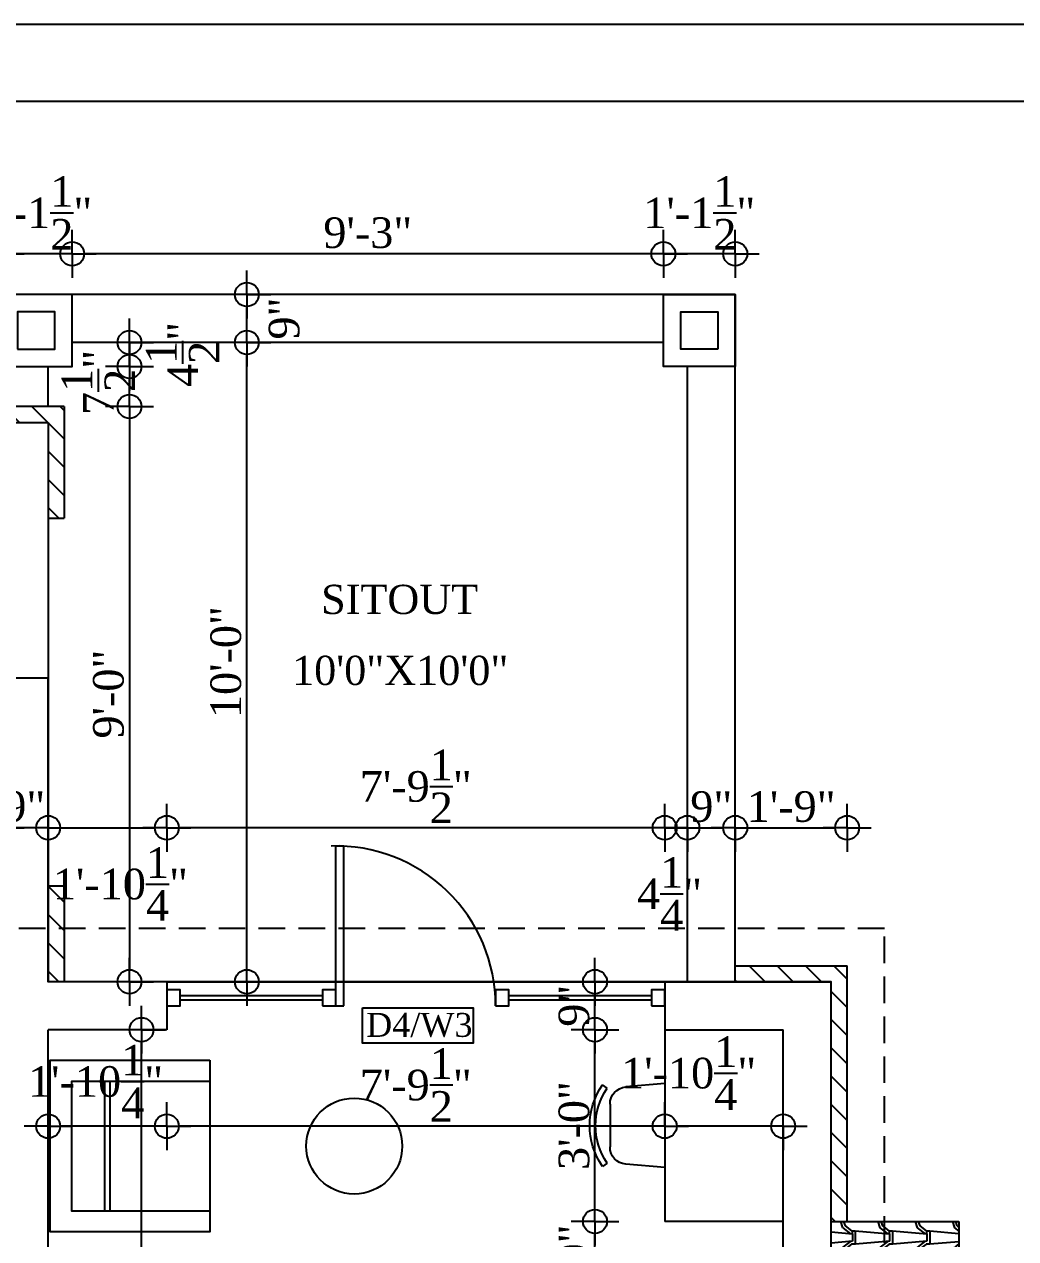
# Model space of a CAD drawing. Extents: x -4781 to 3971, y -2954 to -1072.
# Drawn here: x -1294.3 to -1108.2, y -1890.9 to -1662.9 of the extents above; entities that cross this region are included whole.
import ezdxf

# ---------------------------------------------------------------- set-up
doc = ezdxf.new("R2010")
doc.units = 0
doc.header["$LTSCALE"] = 20
doc.header["$MEASUREMENT"] = 0
doc.header["$PDMODE"] = 34
doc.linetypes.add('HIDDEN', pattern=[0.375, 0.25, -0.125])
doc.layers.get('0').update_dxf_attribs({"linetype": 'CONTINUOUS'})
doc.layers.get('DEFPOINTS').update_dxf_attribs({"linetype": 'CONTINUOUS'})
doc.layers.add('area', color=3, linetype='CONTINUOUS', plot=False)
doc.layers.add('correct', color=230, linetype='CONTINUOUS', plot=False)
for name, color, linetype in [('border', 230, 'CONTINUOUS'), ('CABINET', 1, 'CONTINUOUS'), ('DIMLINE', 254, 'CONTINUOUS'), ('DOOR TEXT', 2, 'CONTINUOUS'), ('FURN', 10, 'CONTINUOUS'), ('glass', 4, 'CONTINUOUS'), ('Roof lilne', 31, 'CONTINUOUS'), ('text', 2, 'CONTINUOUS'), ('tile', 22, 'CONTINUOUS'), ('wall', 13, 'CONTINUOUS'), ('windowtext', 2, 'CONTINUOUS')]:
    doc.layers.add(name, color=color, linetype=linetype)
doc.styles.add('DIMTEXT', font='times_1.ttf')
doc.styles.add('style5', font='times_1.ttf')
doc.dimstyles.new('ARCH_48_0', dxfattribs={"dimtxt": 5.75, "dimasz": 2.25, "dimexe": 0.25, "dimexo": 0, "dimgap": 1, "dimtad": 1, "dimzin": 3, "dimdsep": 46, "dimlunit": 4, "dimtxsty": 'DIMTEXT', "dimblk": 'BLK', "dimcen": 0, "dimdle": 0.09375, "dimse1": 1, "dimse2": 1, "dimclrd": 254, "dimclrt": 3, "dimadec": 1, "dimazin": 0, "dimtfac": 1, "dimtix": 1, "dimtmove": 2, "dimatfit": 3, "dimldrblk": 'NONE', "dimfxl": 0.25, "dimtvp": 1.4625, "dimtolj": 1, "dimtzin": 15, "dimarcsym": 0})

# ---------------------------------------------------------------- blocks, each defined once
blk = doc.blocks.new('A$C43594A4A')
at = {"layer": 'FURN'}
for p, q in [((4, 19.78), (28.25, 19.78)), ((4, 18.77), (28.25, 18.77)), ((4, 0), (28.25, 0))]:
    blk.add_line(p, q, dxfattribs=at)
blk.add_lwpolyline([(0, 0), (4, 0), (4, 26), (28.25, 26), (28.25, 0), (32.25, 0), (32.25, 30), (0, 30)], close=True, dxfattribs=at)
blk = doc.blocks.new('BLK')
for q in [(0, 2), (-2, 0), (2, 0), (0, -2)]:
    blk.add_line((0, 0), q)
blk.add_circle((0, 0), 1)
blk = doc.blocks.new('*D185')
at = {"layer": 'DEFPOINTS', "color": 0, "lineweight": -2, "transparency": 16777216}
for p in [(-1267.55, -1851.65), (-1174.06, -1851.65), (-1267.55, -1869.78)]:
    blk.add_point(p, dxfattribs=at)
at = {"layer": 'DIMLINE', "color": 254, "lineweight": -2, "transparency": 16777216}
blk.add_line((-1176.31, -1869.78), (-1265.3, -1869.78), dxfattribs=at)
at = {"layer": 'DIMLINE', "color": 254, "lineweight": -2, "transparency": 16777216, "xscale": 2.25, "yscale": 2.25, "zscale": 2.25, "rotation": 180}
blk.add_blockref('BLK', (-1267.55, -1869.78), dxfattribs=at)
at = {"layer": 'DIMLINE', "color": 254, "lineweight": -2, "transparency": 16777216, "xscale": 2.25, "yscale": 2.25, "zscale": 2.25}
blk.add_blockref('BLK', (-1174.06, -1869.78), dxfattribs=at)
at = {"layer": 'DIMLINE', "color": 3, "lineweight": -2, "transparency": 16777216, "insert": (-1220.8, -1862.03), "char_height": 5.75, "attachment_point": 5, "style": 'DIMTEXT'}
blk.add_mtext('\\A1;7\'-9{\\H1.000000x;\\S1/2;}"', dxfattribs=at)
blk = doc.blocks.new('_None')
blk = doc.blocks.new('*D186')
at = {"layer": 'DEFPOINTS', "color": 0, "lineweight": -2, "transparency": 16777216}
for p in [(-1267.55, -1851.65), (-1289.81, -1856.15), (-1289.81, -1869.78)]:
    blk.add_point(p, dxfattribs=at)
at = {"layer": 'DIMLINE', "color": 254, "lineweight": -2, "transparency": 16777216}
blk.add_line((-1269.8, -1869.78), (-1287.56, -1869.78), dxfattribs=at)
at = {"layer": 'DIMLINE', "color": 254, "lineweight": -2, "transparency": 16777216, "xscale": 2.25, "yscale": 2.25, "zscale": 2.25, "rotation": 180}
blk.add_blockref('BLK', (-1289.81, -1869.78), dxfattribs=at)
at = {"layer": 'DIMLINE', "color": 254, "lineweight": -2, "transparency": 16777216, "xscale": 2.25, "yscale": 2.25, "zscale": 2.25}
blk.add_blockref('BLK', (-1267.55, -1869.78), dxfattribs=at)
at = {"layer": 'DIMLINE', "color": 3, "lineweight": -2, "transparency": 16777216, "insert": (-1280.92, -1861.38), "char_height": 5.75, "attachment_point": 5, "style": 'DIMTEXT'}
blk.add_mtext('\\A1;1\'-10{\\H1.000000x;\\S1/4;}"', dxfattribs=at)
blk = doc.blocks.new('*D188')
at = {"layer": 'DEFPOINTS', "color": 0, "lineweight": -2, "transparency": 16777216}
for p in [(-1276.56, -1851.65), (-1272.3, -1851.65), (-1289.81, -2031.65)]:
    blk.add_point(p, dxfattribs=at)
at = {"layer": 'DIMLINE', "color": 254, "lineweight": -2, "transparency": 16777216}
blk.add_line((-1272.3, -2029.4), (-1272.3, -1853.9), dxfattribs=at)
at = {"layer": 'DIMLINE', "color": 254, "lineweight": -2, "transparency": 16777216, "xscale": 2.25, "yscale": 2.25, "zscale": 2.25}
for p, rotation in [((-1272.3, -1851.65), 90), ((-1272.3, -2031.65), 270)]:
    blk.add_blockref('BLK', p, dxfattribs=dict(at, rotation=rotation))
at = {"layer": 'DIMLINE', "color": 3, "lineweight": -2, "transparency": 16777216, "insert": (-1276.23, -1941.65), "char_height": 5.75, "attachment_point": 5, "rotation": 90, "style": 'DIMTEXT'}
blk.add_mtext('\\A1;15\'-0"', dxfattribs=at)
blk = doc.blocks.new('*D254')
at = {"layer": 'DEFPOINTS', "color": 0, "lineweight": -2, "transparency": 16777216}
for p in [(-1187.15, -1851.65), (-1169.56, -1851.65), (-1151.81, -1887.65)]:
    blk.add_point(p, dxfattribs=at)
at = {"layer": 'DIMLINE', "color": 254, "lineweight": -2, "transparency": 16777216}
blk.add_line((-1187.15, -1885.4), (-1187.15, -1853.9), dxfattribs=at)
at = {"layer": 'DIMLINE', "color": 254, "lineweight": -2, "transparency": 16777216, "xscale": 2.25, "yscale": 2.25, "zscale": 2.25}
for p, rotation in [((-1187.15, -1851.65), 90), ((-1187.15, -1887.65), 270)]:
    blk.add_blockref('BLK', p, dxfattribs=dict(at, rotation=rotation))
at = {"layer": 'DIMLINE', "color": 3, "lineweight": -2, "transparency": 16777216, "insert": (-1191.07, -1869.65), "char_height": 5.75, "attachment_point": 5, "rotation": 90, "style": 'DIMTEXT'}
blk.add_mtext('\\A1;3\'-0"', dxfattribs=at)
blk = doc.blocks.new('*D262')
at = {"layer": 'DEFPOINTS', "color": 0, "lineweight": -2, "transparency": 16777216}
for p in [(-1285.31, -1727.15), (-1274.55, -1727.15), (-1286.81, -1734.65)]:
    blk.add_point(p, dxfattribs=at)
at = {"layer": 'DIMLINE', "color": 254, "lineweight": -2, "transparency": 16777216}
blk.add_line((-1274.55, -1732.4), (-1274.55, -1729.4), dxfattribs=at)
at = {"layer": 'DIMLINE', "color": 254, "lineweight": -2, "transparency": 16777216, "xscale": 2.25, "yscale": 2.25, "zscale": 2.25}
for p, rotation in [((-1274.55, -1727.15), 90), ((-1274.55, -1734.65), 270)]:
    blk.add_blockref('BLK', p, dxfattribs=dict(at, rotation=rotation))
at = {"layer": 'DIMLINE', "color": 3, "lineweight": -2, "transparency": 16777216, "insert": (-1280.4, -1730.15), "char_height": 5.75, "attachment_point": 5, "rotation": 90, "style": 'DIMTEXT'}
blk.add_mtext('\\A1;7{\\H1.000000x;\\S1/2;}"', dxfattribs=at)
blk = doc.blocks.new('*D263')
at = {"layer": 'DEFPOINTS', "color": 0, "lineweight": -2, "transparency": 16777216}
for p in [(-1298.8, -1706), (-1298.8, -1713.65), (-1285.31, -1713.65)]:
    blk.add_point(p, dxfattribs=at)
at = {"layer": 'DIMLINE', "color": 254, "lineweight": -2, "transparency": 16777216}
for p, q in [((-1301.05, -1706), (-1303.3, -1706)), ((-1285.31, -1706), (-1298.8, -1706)), ((-1283.06, -1706), (-1280.81, -1706))]:
    blk.add_line(p, q, dxfattribs=at)
at = {"layer": 'DIMLINE', "color": 254, "lineweight": -2, "transparency": 16777216, "xscale": 2.25, "yscale": 2.25, "zscale": 2.25}
blk.add_blockref('BLK', (-1298.8, -1706), dxfattribs=at)
at = {"layer": 'DIMLINE', "color": 254, "lineweight": -2, "transparency": 16777216, "xscale": 2.25, "yscale": 2.25, "zscale": 2.25, "rotation": 180}
blk.add_blockref('BLK', (-1285.31, -1706), dxfattribs=at)
at = {"layer": 'DIMLINE', "color": 3, "lineweight": -2, "transparency": 16777216, "insert": (-1292.06, -1698.31), "char_height": 5.75, "attachment_point": 5, "style": 'DIMTEXT'}
blk.add_mtext('\\A1;1\'-1{\\H1.000000x;\\S1/2;}"', dxfattribs=at)
blk = doc.blocks.new('*D264')
at = {"layer": 'DEFPOINTS', "color": 0, "lineweight": -2, "transparency": 16777216}
for p in [(-1174.31, -1706), (-1174.31, -1713.65), (-1160.81, -1713.65)]:
    blk.add_point(p, dxfattribs=at)
at = {"layer": 'DIMLINE', "color": 254, "lineweight": -2, "transparency": 16777216}
for p, q in [((-1176.56, -1706), (-1178.81, -1706)), ((-1160.81, -1706), (-1174.31, -1706)), ((-1158.56, -1706), (-1156.31, -1706))]:
    blk.add_line(p, q, dxfattribs=at)
at = {"layer": 'DIMLINE', "color": 254, "lineweight": -2, "transparency": 16777216, "xscale": 2.25, "yscale": 2.25, "zscale": 2.25}
blk.add_blockref('BLK', (-1174.31, -1706), dxfattribs=at)
at = {"layer": 'DIMLINE', "color": 254, "lineweight": -2, "transparency": 16777216, "xscale": 2.25, "yscale": 2.25, "zscale": 2.25, "rotation": 180}
blk.add_blockref('BLK', (-1160.81, -1706), dxfattribs=at)
at = {"layer": 'DIMLINE', "color": 3, "lineweight": -2, "transparency": 16777216, "insert": (-1167.56, -1698.31), "char_height": 5.75, "attachment_point": 5, "style": 'DIMTEXT'}
blk.add_mtext('\\A1;1\'-1{\\H1.000000x;\\S1/2;}"', dxfattribs=at)
blk = doc.blocks.new('*D265')
at = {"layer": 'DEFPOINTS', "color": 0, "lineweight": -2, "transparency": 16777216}
for p in [(-1285.31, -1706), (-1285.31, -1713.65), (-1174.31, -1713.65)]:
    blk.add_point(p, dxfattribs=at)
at = {"layer": 'DIMLINE', "color": 254, "lineweight": -2, "transparency": 16777216}
blk.add_line((-1176.56, -1706), (-1283.06, -1706), dxfattribs=at)
at = {"layer": 'DIMLINE', "color": 254, "lineweight": -2, "transparency": 16777216, "xscale": 2.25, "yscale": 2.25, "zscale": 2.25, "rotation": 180}
blk.add_blockref('BLK', (-1285.31, -1706), dxfattribs=at)
at = {"layer": 'DIMLINE', "color": 254, "lineweight": -2, "transparency": 16777216, "xscale": 2.25, "yscale": 2.25, "zscale": 2.25}
blk.add_blockref('BLK', (-1174.31, -1706), dxfattribs=at)
at = {"layer": 'DIMLINE', "color": 3, "lineweight": -2, "transparency": 16777216, "insert": (-1229.81, -1702.07), "char_height": 5.75, "attachment_point": 5, "style": 'DIMTEXT'}
blk.add_mtext('\\A1;9\'-3"', dxfattribs=at)
blk = doc.blocks.new('*D266')
at = {"layer": 'DEFPOINTS', "color": 0, "lineweight": -2, "transparency": 16777216}
for p in [(-1267.55, -1813.74), (-1267.55, -1842.65), (-1174.06, -1842.65)]:
    blk.add_point(p, dxfattribs=at)
at = {"layer": 'DIMLINE', "color": 254, "lineweight": -2, "transparency": 16777216}
blk.add_line((-1176.31, -1813.74), (-1265.3, -1813.74), dxfattribs=at)
at = {"layer": 'DIMLINE', "color": 254, "lineweight": -2, "transparency": 16777216, "xscale": 2.25, "yscale": 2.25, "zscale": 2.25, "rotation": 180}
blk.add_blockref('BLK', (-1267.55, -1813.74), dxfattribs=at)
at = {"layer": 'DIMLINE', "color": 254, "lineweight": -2, "transparency": 16777216, "xscale": 2.25, "yscale": 2.25, "zscale": 2.25}
blk.add_blockref('BLK', (-1174.06, -1813.74), dxfattribs=at)
at = {"layer": 'DIMLINE', "color": 3, "lineweight": -2, "transparency": 16777216, "insert": (-1220.8, -1805.98), "char_height": 5.75, "attachment_point": 5, "style": 'DIMTEXT'}
blk.add_mtext('\\A1;7\'-9{\\H1.000000x;\\S1/2;}"', dxfattribs=at)
blk = doc.blocks.new('*D267')
at = {"layer": 'DEFPOINTS', "color": 0, "lineweight": -2, "transparency": 16777216}
for p in [(-1298.81, -1813.74), (-1298.81, -1827.55), (-1289.81, -1827.38)]:
    blk.add_point(p, dxfattribs=at)
at = {"layer": 'DIMLINE', "color": 254, "lineweight": -2, "transparency": 16777216}
blk.add_line((-1292.06, -1813.74), (-1296.56, -1813.74), dxfattribs=at)
at = {"layer": 'DIMLINE', "color": 254, "lineweight": -2, "transparency": 16777216, "xscale": 2.25, "yscale": 2.25, "zscale": 2.25, "rotation": 180}
blk.add_blockref('BLK', (-1298.81, -1813.74), dxfattribs=at)
at = {"layer": 'DIMLINE', "color": 254, "lineweight": -2, "transparency": 16777216, "xscale": 2.25, "yscale": 2.25, "zscale": 2.25}
blk.add_blockref('BLK', (-1289.81, -1813.74), dxfattribs=at)
at = {"layer": 'DIMLINE', "color": 3, "lineweight": -2, "transparency": 16777216, "insert": (-1294.31, -1809.8), "char_height": 5.75, "attachment_point": 5, "style": 'DIMTEXT'}
blk.add_mtext('\\A1;9"', dxfattribs=at)
blk = doc.blocks.new('*D268')
at = {"layer": 'DEFPOINTS', "color": 0, "lineweight": -2, "transparency": 16777216}
for p in [(-1286.81, -1734.65), (-1276.56, -1842.65), (-1274.55, -1842.65)]:
    blk.add_point(p, dxfattribs=at)
at = {"layer": 'DIMLINE', "color": 254, "lineweight": -2, "transparency": 16777216}
blk.add_line((-1274.55, -1736.9), (-1274.55, -1840.4), dxfattribs=at)
at = {"layer": 'DIMLINE', "color": 254, "lineweight": -2, "transparency": 16777216, "xscale": 2.25, "yscale": 2.25, "zscale": 2.25}
for p, rotation in [((-1274.55, -1734.65), 90), ((-1274.55, -1842.65), 270)]:
    blk.add_blockref('BLK', p, dxfattribs=dict(at, rotation=rotation))
at = {"layer": 'DIMLINE', "color": 3, "lineweight": -2, "transparency": 16777216, "insert": (-1278.48, -1788.65), "char_height": 5.75, "attachment_point": 5, "rotation": 90, "style": 'DIMTEXT'}
blk.add_mtext('\\A1;9\'-0"', dxfattribs=at)
blk = doc.blocks.new('*D269')
at = {"layer": 'DEFPOINTS', "color": 0, "lineweight": -2, "transparency": 16777216}
for p in [(-1259.28, -1722.65), (-1252.51, -1722.65), (-1252.91, -1842.65)]:
    blk.add_point(p, dxfattribs=at)
at = {"layer": 'DIMLINE', "color": 254, "lineweight": -2, "transparency": 16777216}
blk.add_line((-1252.51, -1840.4), (-1252.51, -1724.9), dxfattribs=at)
at = {"layer": 'DIMLINE', "color": 254, "lineweight": -2, "transparency": 16777216, "xscale": 2.25, "yscale": 2.25, "zscale": 2.25}
for p, rotation in [((-1252.51, -1722.65), 90), ((-1252.51, -1842.65), 270)]:
    blk.add_blockref('BLK', p, dxfattribs=dict(at, rotation=rotation))
at = {"layer": 'DIMLINE', "color": 3, "lineweight": -2, "transparency": 16777216, "insert": (-1256.44, -1782.65), "char_height": 5.75, "attachment_point": 5, "rotation": 90, "style": 'DIMTEXT'}
blk.add_mtext('\\A1;10\'-0"', dxfattribs=at)
blk = doc.blocks.new('*D270')
at = {"layer": 'DEFPOINTS', "color": 0, "lineweight": -2, "transparency": 16777216}
for p in [(-1252.51, -1713.65), (-1245.44, -1713.65), (-1242.57, -1722.65)]:
    blk.add_point(p, dxfattribs=at)
at = {"layer": 'DIMLINE', "color": 254, "lineweight": -2, "transparency": 16777216}
blk.add_line((-1252.51, -1720.4), (-1252.51, -1715.9), dxfattribs=at)
at = {"layer": 'DIMLINE', "color": 254, "lineweight": -2, "transparency": 16777216, "xscale": 2.25, "yscale": 2.25, "zscale": 2.25}
for p, rotation in [((-1252.51, -1713.65), 90), ((-1252.51, -1722.65), 270)]:
    blk.add_blockref('BLK', p, dxfattribs=dict(at, rotation=rotation))
at = {"layer": 'DIMLINE', "color": 3, "lineweight": -2, "transparency": 16777216, "insert": (-1245.5, -1718.15), "char_height": 5.75, "attachment_point": 5, "rotation": 90, "style": 'DIMTEXT'}
blk.add_mtext('\\A1;9"', dxfattribs=at)
blk = doc.blocks.new('*D271')
at = {"layer": 'DEFPOINTS', "color": 0, "lineweight": -2, "transparency": 16777216}
for p in [(-1169.81, -1809.33), (-1160.81, -1809.24), (-1160.81, -1813.74)]:
    blk.add_point(p, dxfattribs=at)
at = {"layer": 'DIMLINE', "color": 254, "lineweight": -2, "transparency": 16777216}
blk.add_line((-1167.56, -1813.74), (-1163.06, -1813.74), dxfattribs=at)
at = {"layer": 'DIMLINE', "color": 254, "lineweight": -2, "transparency": 16777216, "xscale": 2.25, "yscale": 2.25, "zscale": 2.25, "rotation": 180}
blk.add_blockref('BLK', (-1169.81, -1813.74), dxfattribs=at)
at = {"layer": 'DIMLINE', "color": 254, "lineweight": -2, "transparency": 16777216, "xscale": 2.25, "yscale": 2.25, "zscale": 2.25}
blk.add_blockref('BLK', (-1160.81, -1813.74), dxfattribs=at)
at = {"layer": 'DIMLINE', "color": 3, "lineweight": -2, "transparency": 16777216, "insert": (-1165.31, -1809.8), "char_height": 5.75, "attachment_point": 5, "style": 'DIMTEXT'}
blk.add_mtext('\\A1;9"', dxfattribs=at)
blk = doc.blocks.new('*D272')
at = {"layer": 'DEFPOINTS', "color": 0, "lineweight": -2, "transparency": 16777216}
for p in [(-1139.81, -1813.74), (-1160.81, -1839.65), (-1139.81, -1839.65)]:
    blk.add_point(p, dxfattribs=at)
at = {"layer": 'DIMLINE', "color": 254, "lineweight": -2, "transparency": 16777216}
blk.add_line((-1158.56, -1813.74), (-1142.06, -1813.74), dxfattribs=at)
at = {"layer": 'DIMLINE', "color": 254, "lineweight": -2, "transparency": 16777216, "xscale": 2.25, "yscale": 2.25, "zscale": 2.25, "rotation": 180}
blk.add_blockref('BLK', (-1160.81, -1813.74), dxfattribs=at)
at = {"layer": 'DIMLINE', "color": 254, "lineweight": -2, "transparency": 16777216, "xscale": 2.25, "yscale": 2.25, "zscale": 2.25}
blk.add_blockref('BLK', (-1139.81, -1813.74), dxfattribs=at)
at = {"layer": 'DIMLINE', "color": 3, "lineweight": -2, "transparency": 16777216, "insert": (-1150.31, -1809.8), "char_height": 5.75, "attachment_point": 5, "style": 'DIMTEXT'}
blk.add_mtext('\\A1;1\'-9"', dxfattribs=at)
blk = doc.blocks.new('A$C10F2659E')
at = {"layer": 'CABINET'}
for p, q in [((0, 15.78), (7.3, 15.14)), ((10.81, 14.93), (11.7, 15.54)), ((10.27, 3.87), (10.27, 11.9)), ((0, 0), (7.3, 0.63)), ((10.81, 0.85), (11.7, 0.23))]:
    blk.add_line(p, q, dxfattribs=at)
at = {"layer": 'CABINET', "extrusion": (0, 0, -1)}
for centre, major_axis, start_param, end_param in [((7.02, 11.9), (2.3, 2.3), -0.69866, 0.785398), ((0.52, 7.89), (-8.82, 8.82), 1.756144, 2.956245), ((0.52, 7.89), (-9.58, 9.58), 1.756144, 2.956245), ((7.02, 3.87), (-2.3, 2.3), 2.356194, 3.840252)]:
    blk.add_ellipse(centre, major_axis=major_axis, ratio=1, start_param=start_param, end_param=end_param, dxfattribs=at)
blk = doc.blocks.new('*D275')
at = {"layer": 'DEFPOINTS', "color": 0, "lineweight": -2, "transparency": 16777216}
for p in [(-1187.15, -1887.65), (-1142.81, -1887.65), (-1142.81, -1896.65)]:
    blk.add_point(p, dxfattribs=at)
at = {"layer": 'DIMLINE', "color": 254, "lineweight": -2, "transparency": 16777216}
blk.add_line((-1187.15, -1894.4), (-1187.15, -1889.9), dxfattribs=at)
at = {"layer": 'DIMLINE', "color": 254, "lineweight": -2, "transparency": 16777216, "xscale": 2.25, "yscale": 2.25, "zscale": 2.25}
for p, rotation in [((-1187.15, -1887.65), 90), ((-1187.15, -1896.65), 270)]:
    blk.add_blockref('BLK', p, dxfattribs=dict(at, rotation=rotation))
at = {"layer": 'DIMLINE', "color": 3, "lineweight": -2, "transparency": 16777216, "insert": (-1191.08, -1892.15), "char_height": 5.75, "attachment_point": 5, "rotation": 90, "style": 'DIMTEXT'}
blk.add_mtext('\\A1;9"', dxfattribs=at)
blk = doc.blocks.new('*D276')
at = {"layer": 'DEFPOINTS', "color": 0, "lineweight": -2, "transparency": 16777216}
for p in [(-1174.06, -1851.65), (-1151.81, -1851.65), (-1174.06, -1869.78)]:
    blk.add_point(p, dxfattribs=at)
at = {"layer": 'DIMLINE', "color": 254, "lineweight": -2, "transparency": 16777216}
blk.add_line((-1154.06, -1869.78), (-1171.81, -1869.78), dxfattribs=at)
at = {"layer": 'DIMLINE', "color": 254, "lineweight": -2, "transparency": 16777216, "xscale": 2.25, "yscale": 2.25, "zscale": 2.25, "rotation": 180}
blk.add_blockref('BLK', (-1174.06, -1869.78), dxfattribs=at)
at = {"layer": 'DIMLINE', "color": 254, "lineweight": -2, "transparency": 16777216, "xscale": 2.25, "yscale": 2.25, "zscale": 2.25}
blk.add_blockref('BLK', (-1151.81, -1869.78), dxfattribs=at)
at = {"layer": 'DIMLINE', "color": 3, "lineweight": -2, "transparency": 16777216, "insert": (-1169.56, -1859.8), "char_height": 5.75, "attachment_point": 5, "style": 'DIMTEXT'}
blk.add_mtext('\\A1;1\'-10{\\H1.000000x;\\S1/4;}"', dxfattribs=at)
blk = doc.blocks.new('*D277')
at = {"layer": 'DEFPOINTS', "color": 0, "lineweight": -2, "transparency": 16777216}
for p in [(-1187.15, -1842.65), (-1174.05, -1842.65), (-1174.06, -1851.65)]:
    blk.add_point(p, dxfattribs=at)
at = {"layer": 'DIMLINE', "color": 254, "lineweight": -2, "transparency": 16777216}
blk.add_line((-1187.15, -1849.4), (-1187.15, -1844.9), dxfattribs=at)
at = {"layer": 'DIMLINE', "color": 254, "lineweight": -2, "transparency": 16777216, "xscale": 2.25, "yscale": 2.25, "zscale": 2.25}
for p, rotation in [((-1187.15, -1842.65), 90), ((-1187.15, -1851.65), 270)]:
    blk.add_blockref('BLK', p, dxfattribs=dict(at, rotation=rotation))
at = {"layer": 'DIMLINE', "color": 3, "lineweight": -2, "transparency": 16777216, "insert": (-1191.08, -1847.15), "char_height": 5.75, "attachment_point": 5, "rotation": 90, "style": 'DIMTEXT'}
blk.add_mtext('\\A1;9"', dxfattribs=at)
blk = doc.blocks.new('*D292')
at = {"layer": 'DEFPOINTS', "color": 0, "lineweight": -2, "transparency": 16777216}
for p in [(-1267.55, -1813.74), (-1289.81, -1842.65), (-1267.55, -1842.65)]:
    blk.add_point(p, dxfattribs=at)
at = {"layer": 'DIMLINE', "color": 254, "lineweight": -2, "transparency": 16777216}
blk.add_line((-1287.56, -1813.74), (-1269.8, -1813.74), dxfattribs=at)
at = {"layer": 'DIMLINE', "color": 254, "lineweight": -2, "transparency": 16777216, "xscale": 2.25, "yscale": 2.25, "zscale": 2.25, "rotation": 180}
blk.add_blockref('BLK', (-1289.81, -1813.74), dxfattribs=at)
at = {"layer": 'DIMLINE', "color": 254, "lineweight": -2, "transparency": 16777216, "xscale": 2.25, "yscale": 2.25, "zscale": 2.25}
blk.add_blockref('BLK', (-1267.55, -1813.74), dxfattribs=at)
at = {"layer": 'DIMLINE', "color": 3, "lineweight": -2, "transparency": 16777216, "insert": (-1276.26, -1824.31), "char_height": 5.75, "attachment_point": 5, "style": 'DIMTEXT'}
blk.add_mtext('\\A1;1\'-10{\\H1.000000x;\\S1/4;}"', dxfattribs=at)
blk = doc.blocks.new('*D293')
at = {"layer": 'DEFPOINTS', "color": 0, "lineweight": -2, "transparency": 16777216}
for p in [(-1285.31, -1722.65), (-1274.55, -1722.65), (-1285.31, -1727.15)]:
    blk.add_point(p, dxfattribs=at)
at = {"layer": 'DIMLINE', "color": 254, "lineweight": -2, "transparency": 16777216}
for p, q in [((-1274.55, -1720.4), (-1274.55, -1718.15)), ((-1274.55, -1727.15), (-1274.55, -1722.65)), ((-1274.55, -1729.4), (-1274.55, -1731.65))]:
    blk.add_line(p, q, dxfattribs=at)
at = {"layer": 'DIMLINE', "color": 254, "lineweight": -2, "transparency": 16777216, "xscale": 2.25, "yscale": 2.25, "zscale": 2.25}
for p, rotation in [((-1274.55, -1722.65), 270), ((-1274.55, -1727.15), 90)]:
    blk.add_blockref('BLK', p, dxfattribs=dict(at, rotation=rotation))
at = {"layer": 'DIMLINE', "color": 3, "lineweight": -2, "transparency": 16777216, "insert": (-1264.56, -1724.9), "char_height": 5.75, "attachment_point": 5, "rotation": 90, "style": 'DIMTEXT'}
blk.add_mtext('\\A1;4{\\H1.000000x;\\S1/2;}"', dxfattribs=at)
blk = doc.blocks.new('*D365')
at = {"layer": 'DEFPOINTS', "color": 0, "lineweight": -2, "transparency": 16777216}
for p in [(-1169.81, -1813.74), (-1174.06, -1842.65), (-1169.81, -1842.65)]:
    blk.add_point(p, dxfattribs=at)
at = {"layer": 'DIMLINE', "color": 254, "lineweight": -2, "transparency": 16777216}
for p, q in [((-1176.31, -1813.74), (-1178.56, -1813.74)), ((-1174.06, -1813.74), (-1169.81, -1813.74)), ((-1167.56, -1813.74), (-1165.31, -1813.74))]:
    blk.add_line(p, q, dxfattribs=at)
at = {"layer": 'DIMLINE', "color": 254, "lineweight": -2, "transparency": 16777216, "xscale": 2.25, "yscale": 2.25, "zscale": 2.25}
blk.add_blockref('BLK', (-1174.06, -1813.74), dxfattribs=at)
at = {"layer": 'DIMLINE', "color": 254, "lineweight": -2, "transparency": 16777216, "xscale": 2.25, "yscale": 2.25, "zscale": 2.25, "rotation": 180}
blk.add_blockref('BLK', (-1169.81, -1813.74), dxfattribs=at)
at = {"layer": 'DIMLINE', "color": 3, "lineweight": -2, "transparency": 16777216, "insert": (-1173.15, -1826.15), "char_height": 5.75, "attachment_point": 5, "style": 'DIMTEXT'}
blk.add_mtext('\\A1;4{\\H1.000000x;\\S1/4;}"', dxfattribs=at)
blk = doc.blocks.new('DR1H902')
at = {"color": 0}
for p, q in [((-0.5, 0), (-0.5, 1)), ((-0.5, 1), (-0.45, 1)), ((-0.45, 0), (-0.45, 1)), ((-0.5, 0), (-0.45, 0))]:
    blk.add_line(p, q, dxfattribs=at)
blk.add_arc((-0.5, 0), 1, 0, 91.70698, dxfattribs=at)

msp = doc.modelspace()

# ---------------------------------------------------------------- hatches: boundary and pattern name
at = {"lineweight": -2}
h = msp.add_hatch(dxfattribs=at)
h.set_pattern_fill('ANSI31', color=8, scale=30, style=0)
h.set_pattern_definition([(135, (-3433.3537, -914.7172), (2.6516504, 2.6516504), [])])
h.paths.add_polyline_path([(-1286.807, -1755.654), (-1286.807, -1734.654), (-1307.807, -1734.654), (-1307.807, -1737.654), (-1289.807, -1737.654), (-1289.807, -1755.654)])
h = msp.add_hatch(dxfattribs=at)
h.set_pattern_fill('ANSI31', color=8, scale=30, style=0)
h.set_pattern_definition([(135, (-3433.3527, -1001.7172), (2.6516504, 2.6516504), [])])
h.paths.add_polyline_path([(-1286.806, -1842.654), (-1286.806, -1824.654), (-1289.806, -1824.654), (-1289.806, -1842.654)])
h = msp.add_hatch(dxfattribs=at)
h.set_pattern_fill('ANSI31', color=8, scale=30, style=0)
h.set_pattern_definition([(135, (-3433.3516, -1001.7172), (2.6516504, 2.6516504), [])])
h.paths.add_polyline_path([(-1139.805, -1887.654), (-1139.805, -1839.654), (-1160.805, -1839.654), (-1160.805, -1842.654), (-1142.805, -1842.654), (-1142.805, -1887.654)])
at = {"layer": 'tile', "lineweight": -2}
h = msp.add_hatch(dxfattribs=at)
h.set_pattern_fill('SPANTILE', color=256, scale=7, angle=270, style=0)
h.set_pattern_definition([(355.0303, (-4232.30545, -6.44), (-84.00000736, 6.99993915), [6.464304, -155.143247]), (90, (-4225.8655, -7), (7, 7), [0.56, -6.44]), (270, (-4225.3055, 0), (-7, -7), [1.96, -5.04]), (180, (-4225.3055, -1.96), (-7, 7), [0.7, -6.3]), (7e-15, (-4226.0055, -6.44), (7, -7), [0.7, -6.3]), (270, (-4225.3055, -6.44), (-7, -7), [0.56, -6.44]), (270, (-4225.8655, -1e-16), (-7, -7), [1.4, -5.6]), (184.9697, (-4225.86545, -1.4), (-84.00000736, -6.99993915), [6.464304, -155.143247]), (217.3039, (-4226.21545, -1.4), (119.000075192, 90.99990123), [1.848056, -182.95725]), (251.5651, (-4227.6855, -2.52), (-6.9999888, -14.000003), [1.770874, -20.365065]), (288.4349, (-4228.2455, -4.2), (-6.9999888, 14.000003), [1.770874, -20.365065]), (322.6961, (-4227.68545, -5.88), (119.000075192, -90.99990123), [1.848056, -182.95725]), (249.7751, (-4227.19545, -2.87), (28.00005835, 76.99998085), [1.417395, -140.321804]), (290.2249, (-4227.68545, -4.2), (28.00005835, -76.99998085), [1.417395, -140.321804]), (322.5946, (-4227.19545, -5.53), (90.999947255, -70.000069668), [1.498063, -148.308475]), (217.4054, (-4226.00545, -1.96), (90.999947255, 70.000069668), [1.498063, -148.308475])])
h.paths.add_polyline_path([(-1142.805, -1989.654), (-1118.805, -1989.654), (-1118.805, -2031.654), (-1142.805, -2031.654)])
h.paths.add_polyline_path([(-1118.805, -1929.654), (-1142.805, -1929.654), (-1142.805, -1887.654), (-1118.805, -1887.654)])

# ---------------------------------------------------------------- linework, layer by layer
at = {"color": 2}
for p, q in [((-1165.056, -1713.654), (-1298.805, -1713.654)), ((-1160.805, -1839.654), (-1160.806, -1713.654)), ((-1174.306, -1722.654), (-1285.306, -1722.654)), ((-1289.806, -1734.654), (-1289.806, -1727.154)), ((-1169.806, -1842.654), (-1169.806, -1727.154))]:
    msp.add_line(p, q, dxfattribs=at)
msp.add_line((-1267.552, -1842.654), (-1174.057, -1842.654))
for points in [[(-1298.806, -1727.154), (-1285.306, -1727.154), (-1285.306, -1713.654), (-1298.806, -1713.654), (-1298.806, -1727.154)], [(-1160.806, -1727.154), (-1174.306, -1727.154), (-1174.306, -1713.654), (-1160.806, -1713.654), (-1160.806, -1727.154)]]:
    msp.add_lwpolyline(points, dxfattribs=at)
at = {"lineweight": -2}
for points in [[(-1295.556, -1723.904), (-1288.556, -1723.904), (-1288.556, -1716.904), (-1295.556, -1716.904)], [(-1164.056, -1723.904), (-1171.056, -1723.904), (-1171.056, -1716.904), (-1164.056, -1716.904)]]:
    msp.add_lwpolyline(points, close=True, dxfattribs=at)
at = {"color": 2, "lineweight": -2}
for points in [[(-1267.552, -1847.154), (-1265.052, -1847.154), (-1265.052, -1844.154), (-1267.552, -1844.154)], [(-1238.302, -1847.154), (-1235.802, -1847.154), (-1235.802, -1844.154), (-1238.302, -1844.154)], [(-1205.804, -1847.154), (-1203.304, -1847.154), (-1203.304, -1844.154), (-1205.804, -1844.154)], [(-1176.554, -1847.154), (-1174.054, -1847.154), (-1174.054, -1844.154), (-1176.554, -1844.154)]]:
    msp.add_lwpolyline(points, close=True, dxfattribs=at)
at = {"layer": 'area', "lineweight": -2}
for points in [[(-1375.307, -1785.654), (-1375.309, -2076.654), (-1142.809, -2076.654), (-1142.809, -1842.654), (-1160.809, -1842.654), (-1160.809, -1713.654), (-1298.809, -1713.654), (-1298.807, -1785.654), (-1375.307, -1785.654)], [(-1607.806, -1842.654), (-1607.806, -2076.654), (-1142.805, -2076.654), (-1142.805, -1842.654), (-1289.806, -1842.656), (-1289.806, -1785.654), (-1460.806, -1785.654), (-1460.806, -1842.654), (-1607.806, -1842.654)]]:
    msp.add_lwpolyline(points, dxfattribs=at)
at = {"layer": 'border', "lineweight": -2}
msp.add_line((-2327.034, -1677.366), (428.566, -1677.366), dxfattribs=at)
at = {"layer": 'CABINET'}
for p in [(-1174.057, -1851.654), (-1151.805, -1887.654)]:
    msp.add_line(p, (-1174.057, -1887.654), dxfattribs=at)
at = {"layer": 'correct', "color": 3, "lineweight": -2}
msp.add_lwpolyline([(-2327.034, -1662.913), (-299.381, -1662.913), (-299.381, -2323.553), (-2327.034, -2323.553)], close=True, dxfattribs=at)
at = {"layer": 'FURN'}
msp.add_circle((-1232.356, -1873.5), 9, dxfattribs=at)
at = {"layer": 'glass', "lineweight": -2}
for points in [[(-1238.302, -1846.095), (-1265.052, -1846.095), (-1265.052, -1845.213), (-1238.302, -1845.213)], [(-1176.554, -1846.095), (-1203.304, -1846.095), (-1203.304, -1845.213), (-1176.554, -1845.213)]]:
    msp.add_lwpolyline(points, close=True, dxfattribs=at)
at = {"layer": 'Roof lilne', "linetype": 'HIDDEN'}
for p, q in [((-1132.805, -1832.654), (-1617.806, -1832.654)), ((-1132.805, -2086.654), (-1132.805, -1832.654))]:
    msp.add_line(p, q, dxfattribs=at)
at = {"layer": 'Roof lilne'}
for p, q in [((-1142.806, -1887.654), (-1118.806, -1887.654)), ((-1118.806, -1887.654), (-1118.806, -1929.654))]:
    msp.add_line(p, q, dxfattribs=at)
at = {"layer": 'wall'}
for p, q in [((-1286.807, -1734.654), (-1307.807, -1734.654)), ((-1286.807, -1734.654), (-1286.807, -1755.654)), ((-1307.807, -1737.654), (-1289.807, -1737.654)), ((-1289.807, -1755.654), (-1286.807, -1755.654)), ((-1289.806, -1824.654), (-1286.806, -1824.654)), ((-1286.806, -1824.654), (-1286.806, -1842.654)), ((-1160.805, -1839.654), (-1139.805, -1839.654)), ((-1267.552, -1842.654), (-1289.806, -1842.654)), ((-1267.552, -1842.654), (-1267.552, -1851.654)), ((-1174.055, -1842.654), (-1174.055, -1851.654)), ((-1142.805, -1896.654), (-1142.805, -1842.654)), ((-1267.552, -1851.654), (-1289.806, -1851.654)), ((-1289.805, -2031.654), (-1289.806, -1851.654)), ((-1151.805, -1896.654), (-1151.805, -1851.654)), ((-1142.805, -1887.654), (-1139.805, -1887.654))]:
    msp.add_line(p, q, dxfattribs=at)
at = {"layer": 'wall', "lineweight": -2}
for p, q in [((-1289.807, -1737.654), (-1289.806, -1842.654)), ((-1160.805, -1842.654), (-1160.805, -1839.654)), ((-1139.805, -1887.654), (-1139.805, -1839.654)), ((-1174.055, -1842.654), (-1142.805, -1842.654)), ((-1174.055, -1851.654), (-1151.805, -1851.654))]:
    msp.add_line(p, q, dxfattribs=at)
at = {"layer": 'windowtext', "color": 7}
msp.add_lwpolyline([(-1230.782, -1847.549), (-1210.018, -1847.549), (-1210.018, -1854.196), (-1230.782, -1854.196)], close=True, dxfattribs=at)

# ---------------------------------------------------------------- block references
at = {"layer": 'FURN', "xscale": -1, "rotation": 90}
msp.add_blockref('A$C43594A4A', (-1259.465, -1857.375), dxfattribs=at)
at = {"layer": 'FURN', "rotation": 180}
msp.add_blockref('A$C10F2659E', (-1174.057, -1861.767), dxfattribs=at)
at = {"layer": 'glass', "xscale": 29.99792625033301, "yscale": 29.99792625033301, "zscale": 66.66205833407335}
msp.add_blockref('DR1H902', (-1220.803, -1847.154), dxfattribs=at)

# ---------------------------------------------------------------- texts
at = {"layer": 'DOOR TEXT', "style": 'style5'}
msp.add_text('D4/W3', height=4.4913, dxfattribs=at).set_placement((-1230.116, -1852.994))
at = {"layer": 'text', "style": 'style5'}
for s, height, p in [('SITOUT', 5.4893, (-1238.567, -1773.613)), ('10\'0"X10\'0"', 5.48935, (-1244.023, -1786.946))]:
    msp.add_text(s, height=height, dxfattribs=at).set_placement(p)

# ---------------------------------------------------------------- dimensions: what is measured, and where the dimension line sits
at = {"layer": 'DIMLINE', "lineweight": -2}
for base, p1, p2, angle, picture, middle in [((-1298.805, -1706.002), (-1285.306, -1713.654), (-1298.805, -1713.654), 180, '*D263', (-1292.055, -1698.306)), ((-1174.306, -1706.002), (-1160.806, -1713.654), (-1174.306, -1713.654), 180, '*D264', (-1167.556, -1698.306)), ((-1285.306, -1706.002), (-1174.306, -1713.654), (-1285.306, -1713.654), 180, '*D265', (-1229.806, -1702.069)), ((-1252.512, -1722.654), (-1252.91, -1842.654), (-1259.276, -1722.654), 90, '*D269', (-1256.437, -1782.654)), ((-1274.55, -1842.654), (-1286.807, -1734.654), (-1276.556, -1842.654), 90, '*D268', (-1278.483, -1788.654)), ((-1267.55249, -1813.73677), (-1174.0575, -1842.65413), (-1267.55249, -1842.65413), 180, '*D266', (-1220.805, -1805.98283)), ((-1298.806, -1813.737), (-1289.806, -1827.381), (-1298.806, -1827.549), 180, '*D267', (-1294.306, -1809.804)), ((-1160.806, -1813.737), (-1169.806, -1809.333), (-1160.806, -1809.237), 180, '*D271', (-1165.306, -1809.804)), ((-1139.805, -1813.737), (-1160.806, -1839.654), (-1139.805, -1839.654), 180, '*D272', (-1150.306, -1809.804)), ((-1187.145, -1842.654), (-1174.057, -1851.654), (-1174.054, -1842.654), 90, '*D277', (-1191.079, -1847.154)), ((-1272.302, -1851.654), (-1289.807, -2031.654), (-1276.556, -1851.654), 90, '*D188', (-1276.227, -1941.654)), ((-1187.145, -1851.654), (-1151.805, -1887.654), (-1169.555, -1851.654), 90, '*D254', (-1191.07, -1869.654)), ((-1267.5525, -1869.7846), (-1174.0566, -1851.6541), (-1267.5525, -1851.6541), 180, '*D185', (-1220.8045, -1862.0307)), ((-1187.145, -1887.654), (-1142.805, -1896.654), (-1142.805, -1887.654), 90, '*D275', (-1191.079, -1892.154))]:
    dim = msp.add_linear_dim(base=base, p1=p1, p2=p2, angle=angle, dimstyle='ARCH_48_0', override={"dimfxl": 0.18}, dxfattribs=at)
    dim.commit()
    dim.dimension.update_dxf_attribs({"geometry": picture, "text_midpoint": middle})
for base, p1, p2, angle, picture, middle in [((-1252.512, -1713.654), (-1242.566, -1722.654), (-1245.444, -1713.654), 90, '*D270', (-1245.5, -1718.154)), ((-1274.55, -1722.654), (-1285.306, -1727.154), (-1285.306, -1722.654), 90, '*D293', (-1264.559, -1724.904)), ((-1274.55, -1727.154), (-1286.807, -1734.654), (-1285.306, -1727.154), 90, '*D262', (-1280.401, -1730.154)), ((-1289.806, -1869.785), (-1267.552, -1851.654), (-1289.806, -1856.154), 180, '*D186', (-1280.924, -1861.375))]:
    dim = msp.add_linear_dim(base=base, p1=p1, p2=p2, angle=angle, dimstyle='ARCH_48_0', override={"dimfxl": 0.18}, dxfattribs=at)
    dim.commit()
    dim.dimension.update_dxf_attribs({"geometry": picture, "text_midpoint": middle, "dimtype": 160})
for base, p1, p2, picture, middle in [((-1267.552, -1813.737), (-1289.806, -1842.654), (-1267.552, -1842.654), '*D292', (-1276.257, -1824.307)), ((-1174.055, -1869.785), (-1151.805, -1851.654), (-1174.055, -1851.654), '*D276', (-1169.555, -1859.801))]:
    dim = msp.add_linear_dim(base=base, p1=p1, p2=p2, dimstyle='ARCH_48_0', override={"dimfxl": 0.18}, dxfattribs=at)
    dim.commit()
    dim.dimension.update_dxf_attribs({"geometry": picture, "text_midpoint": middle, "dimtype": 160})
dim = msp.add_linear_dim(base=(-1169.806, -1813.737), p1=(-1174.057, -1842.654), p2=(-1169.806, -1842.654), dimstyle='ARCH_48_0', dxfattribs=at)
dim.commit()
dim.dimension.update_dxf_attribs({"geometry": '*D365', "text_midpoint": (-1173.15, -1826.154), "dimtype": 160})

doc.saveas('drawing.dxf')
